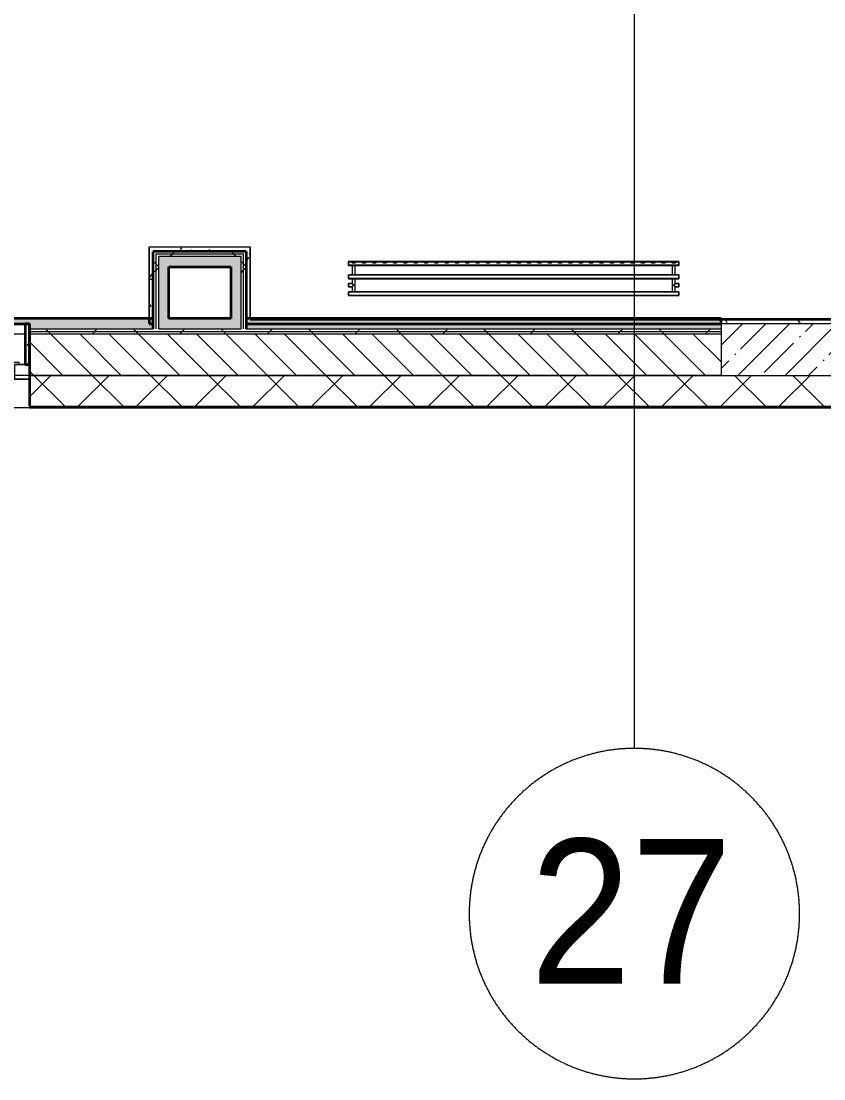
# Model space of a CAD drawing. Header units: millimetres. Extents: x 3914 to 443608, y -156176 to 78197.
# Drawn here: x 270604 to 274492, y -149484 to -144363 of the extents above; entities that cross this region are included whole.
import ezdxf

# ---------------------------------------------------------------- set-up
doc = ezdxf.new("R2010")
doc.units = ezdxf.units.MM
doc.linetypes.add('50_200_ШТРИХ_1Т_ш5_п1_п1_', pattern=[700, 500, -100, 0, -100])
for name, color, linetype, lineweight in [('A-FLOR', 7, 'Continuous', 9), ('A-GLAZ', 7, 'Continuous', 9), ('A-GLAZ-1', 7, 'Continuous', 5), ('A-WALL', 7, 'Continuous', 5), ('A-WALL-1', 7, 'Continuous', 35), ('I-WALL', 7, 'Continuous', 5), ('S-COLS', 7, 'Continuous', 9), ('S-COLS-1', 7, 'Continuous', 5), ('Оси', 7, 'Continuous', 9), ('Оси-1', 7, '50_200_ШТРИХ_1Т_ш5_п1_п1_', 9)]:
    doc.layers.add(name, color=color, linetype=linetype, lineweight=lineweight)
doc.layers.add('A-WALL-FNSH-1', color=9, linetype='Continuous', lineweight=5, true_color=0x808080)
doc.layers.add('M-EQPM-1', color=7, linetype='Continuous', lineweight=9, true_color=0xb2b2b2)
doc.styles.add('Arial', font='arial.ttf', dxfattribs={"width": 0.9, "height": 700})
pattern_1 = [(0, (174964.42, -145977.62), (243.84, 60.96), [20.117, -162.763, 20.117, -162.763, -975.36]), (0, (174964.42, -145977.62), (243.84, 60.96), [-365.76, 20.117, -345.643, 20.117, -162.763, -426.72]), (0, (174964.42, -145977.62), (243.84, 60.96), [-914.4, 20.117, -101.803, 20.117, -284.683]), (120, (175055.86, -145947.14), (-174.71291, 180.691634), [20.117, -162.763, 20.117, -162.763, -975.36]), (120, (175055.86, -145947.14), (-174.71291, 180.691634), [-365.76, 20.117, -345.643, 20.117, -162.763, -426.72]), (120, (175055.86, -145947.14), (-174.71291, 180.691634), [-914.4, 20.117, -101.803, 20.117, -284.683]), (240, (175086.34, -145825.22), (-69.12709, -241.651634), [20.117, -162.763, 20.117, -162.763, -975.36]), (240, (175086.34, -145825.22), (-69.12709, -241.651634), [-365.76, 20.117, -345.643, 20.117, -162.763, -426.72]), (240, (175086.34, -145825.22), (-69.12709, -241.651634), [-914.4, 20.117, -101.803, 20.117, -284.683])]
pattern_2 = [(45, (174964.42, -145977.62), (-212.132, 212.132), []), (135, (174964.42, -145977.62), (-212.132, -212.132), [])]

# ---------------------------------------------------------------- blocks, each defined once
blk = doc.blocks.new('radiator_prado_classic_z_tip_30_po exemplyaru - Classic Z Тип 30-300-V487-Объем проектирования 2 этажа')
at = {"layer": 'M-EQPM-1'}
for p, q in [((0, 228), (0, 210)), ((1600, 228), (0, 228)), ((0, 210), (0, 228)), ((0, 228), (12.5, 228)), ((0, 210), (1600, 210)), ((17.8, 210), (0, 210)), ((12.5, 228), (37.5, 228)), ((37.5, 228), (12.5, 228)), ((12.5, 228), (37.5, 228)), ((12.5, 228), (17.5, 223)), ((12.5, 228), (17.5, 223)), ((32.5, 223), (17.5, 223)), ((17.5, 223), (32.5, 223)), ((17.5, 210), (17.5, 164)), ((17.5, 210), (17.5, 164)), ((17.8, 210), (17.5, 210)), ((17.5, 210), (17.8, 210)), ((17.8, 210), (17.5, 210)), ((17.5, 210), (32.5, 210)), ((32.2, 210), (17.8, 210)), ((17.8, 210), (32.2, 210)), ((32.2, 210), (17.8, 210)), ((32.5, 210), (32.2, 210)), ((32.2, 210), (32.5, 210)), ((32.5, 210), (32.2, 210)), ((1567.8, 210), (32.2, 210)), ((32.5, 223), (37.5, 228)), ((37.5, 228), (32.5, 223)), ((32.5, 164), (32.5, 210)), ((32.5, 164), (32.5, 210)), ((37.5, 228), (62.5, 228)), ((62.5, 228), (87.5, 228)), ((87.5, 228), (62.5, 228)), ((62.5, 228), (87.5, 228)), ((62.5, 228), (67.5, 223)), ((62.5, 228), (67.5, 223)), ((82.5, 223), (67.5, 223)), ((67.5, 223), (82.5, 223)), ((82.5, 223), (87.5, 228)), ((87.5, 228), (82.5, 223)), ((87.5, 228), (112.5, 228)), ((112.5, 228), (137.5, 228)), ((137.5, 228), (112.5, 228)), ((112.5, 228), (137.5, 228)), ((112.5, 228), (117.5, 223)), ((112.5, 228), (117.5, 223)), ((132.5, 223), (117.5, 223)), ((117.5, 223), (132.5, 223)), ((132.5, 223), (137.5, 228)), ((137.5, 228), (132.5, 223)), ((137.5, 228), (162.5, 228)), ((162.5, 228), (187.5, 228)), ((187.5, 228), (162.5, 228)), ((162.5, 228), (187.5, 228)), ((162.5, 228), (167.5, 223)), ((162.5, 228), (167.5, 223)), ((182.5, 223), (167.5, 223)), ((167.5, 223), (182.5, 223)), ((182.5, 223), (187.5, 228)), ((187.5, 228), (182.5, 223)), ((187.5, 228), (212.5, 228)), ((212.5, 228), (237.5, 228)), ((237.5, 228), (212.5, 228)), ((212.5, 228), (237.5, 228)), ((212.5, 228), (217.5, 223)), ((212.5, 228), (217.5, 223)), ((232.5, 223), (217.5, 223)), ((217.5, 223), (232.5, 223)), ((232.5, 223), (237.5, 228)), ((237.5, 228), (232.5, 223)), ((237.5, 228), (262.5, 228)), ((262.5, 228), (287.5, 228)), ((287.5, 228), (262.5, 228)), ((262.5, 228), (287.5, 228)), ((262.5, 228), (267.5, 223)), ((262.5, 228), (267.5, 223)), ((282.5, 223), (267.5, 223)), ((267.5, 223), (282.5, 223)), ((282.5, 223), (287.5, 228)), ((287.5, 228), (282.5, 223)), ((287.5, 228), (312.5, 228)), ((312.5, 228), (337.5, 228)), ((337.5, 228), (312.5, 228)), ((312.5, 228), (337.5, 228)), ((312.5, 228), (317.5, 223)), ((312.5, 228), (317.5, 223)), ((332.5, 223), (317.5, 223)), ((317.5, 223), (332.5, 223)), ((332.5, 223), (337.5, 228)), ((337.5, 228), (332.5, 223)), ((337.5, 228), (362.5, 228)), ((362.5, 228), (387.5, 228)), ((387.5, 228), (362.5, 228)), ((362.5, 228), (387.5, 228)), ((362.5, 228), (367.5, 223)), ((362.5, 228), (367.5, 223)), ((382.5, 223), (367.5, 223)), ((367.5, 223), (382.5, 223)), ((382.5, 223), (387.5, 228)), ((387.5, 228), (382.5, 223)), ((387.5, 228), (412.5, 228)), ((412.5, 228), (437.5, 228)), ((437.5, 228), (412.5, 228)), ((412.5, 228), (437.5, 228)), ((412.5, 228), (417.5, 223)), ((412.5, 228), (417.5, 223)), ((432.5, 223), (417.5, 223)), ((417.5, 223), (432.5, 223)), ((432.5, 223), (437.5, 228)), ((437.5, 228), (432.5, 223)), ((437.5, 228), (462.5, 228)), ((462.5, 228), (487.5, 228)), ((487.5, 228), (462.5, 228)), ((462.5, 228), (487.5, 228)), ((462.5, 228), (467.5, 223)), ((462.5, 228), (467.5, 223)), ((482.5, 223), (467.5, 223)), ((467.5, 223), (482.5, 223)), ((482.5, 223), (487.5, 228)), ((487.5, 228), (482.5, 223)), ((487.5, 228), (512.5, 228)), ((512.5, 228), (537.5, 228)), ((537.5, 228), (512.5, 228)), ((512.5, 228), (537.5, 228)), ((512.5, 228), (517.5, 223)), ((512.5, 228), (517.5, 223)), ((532.5, 223), (517.5, 223)), ((517.5, 223), (532.5, 223)), ((532.5, 223), (537.5, 228)), ((537.5, 228), (532.5, 223)), ((537.5, 228), (562.5, 228)), ((562.5, 228), (587.5, 228)), ((587.5, 228), (562.5, 228)), ((562.5, 228), (587.5, 228)), ((562.5, 228), (567.5, 223)), ((562.5, 228), (567.5, 223)), ((582.5, 223), (567.5, 223)), ((567.5, 223), (582.5, 223)), ((582.5, 223), (587.5, 228)), ((587.5, 228), (582.5, 223)), ((587.5, 228), (612.5, 228)), ((612.5, 228), (637.5, 228)), ((637.5, 228), (612.5, 228)), ((612.5, 228), (637.5, 228)), ((612.5, 228), (617.5, 223)), ((612.5, 228), (617.5, 223)), ((632.5, 223), (617.5, 223)), ((617.5, 223), (632.5, 223)), ((632.5, 223), (637.5, 228)), ((637.5, 228), (632.5, 223)), ((637.5, 228), (662.5, 228)), ((662.5, 228), (687.5, 228)), ((687.5, 228), (662.5, 228)), ((662.5, 228), (687.5, 228)), ((662.5, 228), (667.5, 223)), ((662.5, 228), (667.5, 223)), ((682.5, 223), (667.5, 223)), ((667.5, 223), (682.5, 223)), ((682.5, 223), (687.5, 228)), ((687.5, 228), (682.5, 223)), ((687.5, 228), (712.5, 228)), ((712.5, 228), (737.5, 228)), ((737.5, 228), (712.5, 228)), ((712.5, 228), (737.5, 228)), ((712.5, 228), (717.5, 223)), ((712.5, 228), (717.5, 223)), ((732.5, 223), (717.5, 223)), ((717.5, 223), (732.5, 223)), ((732.5, 223), (737.5, 228)), ((737.5, 228), (732.5, 223)), ((737.5, 228), (762.5, 228)), ((762.5, 228), (787.5, 228)), ((787.5, 228), (762.5, 228)), ((762.5, 228), (787.5, 228)), ((762.5, 228), (767.5, 223)), ((762.5, 228), (767.5, 223)), ((782.5, 223), (767.5, 223)), ((767.5, 223), (782.5, 223)), ((782.5, 223), (787.5, 228)), ((787.5, 228), (782.5, 223)), ((787.5, 228), (812.5, 228)), ((812.5, 228), (837.5, 228)), ((837.5, 228), (812.5, 228)), ((812.5, 228), (837.5, 228)), ((812.5, 228), (817.5, 223)), ((812.5, 228), (817.5, 223)), ((832.5, 223), (817.5, 223)), ((817.5, 223), (832.5, 223)), ((832.5, 223), (837.5, 228)), ((837.5, 228), (832.5, 223)), ((837.5, 228), (862.5, 228)), ((862.5, 228), (887.5, 228)), ((887.5, 228), (862.5, 228)), ((862.5, 228), (887.5, 228)), ((862.5, 228), (867.5, 223)), ((862.5, 228), (867.5, 223)), ((882.5, 223), (867.5, 223)), ((867.5, 223), (882.5, 223)), ((882.5, 223), (887.5, 228)), ((887.5, 228), (882.5, 223)), ((887.5, 228), (912.5, 228)), ((912.5, 228), (937.5, 228)), ((937.5, 228), (912.5, 228)), ((912.5, 228), (937.5, 228)), ((912.5, 228), (917.5, 223)), ((912.5, 228), (917.5, 223)), ((932.5, 223), (917.5, 223)), ((917.5, 223), (932.5, 223)), ((932.5, 223), (937.5, 228)), ((937.5, 228), (932.5, 223)), ((937.5, 228), (962.5, 228)), ((962.5, 228), (987.5, 228)), ((987.5, 228), (962.5, 228)), ((962.5, 228), (987.5, 228)), ((962.5, 228), (967.5, 223)), ((962.5, 228), (967.5, 223)), ((982.5, 223), (967.5, 223)), ((967.5, 223), (982.5, 223)), ((982.5, 223), (987.5, 228)), ((987.5, 228), (982.5, 223)), ((987.5, 228), (1012.5, 228)), ((1012.5, 228), (1037.5, 228)), ((1037.5, 228), (1012.5, 228)), ((1012.5, 228), (1037.5, 228)), ((1012.5, 228), (1017.5, 223)), ((1012.5, 228), (1017.5, 223)), ((1032.5, 223), (1017.5, 223)), ((1017.5, 223), (1032.5, 223)), ((1032.5, 223), (1037.5, 228)), ((1037.5, 228), (1032.5, 223)), ((1037.5, 228), (1062.5, 228)), ((1062.5, 228), (1087.5, 228)), ((1087.5, 228), (1062.5, 228)), ((1062.5, 228), (1087.5, 228)), ((1062.5, 228), (1067.5, 223)), ((1062.5, 228), (1067.5, 223)), ((1082.5, 223), (1067.5, 223)), ((1067.5, 223), (1082.5, 223)), ((1082.5, 223), (1087.5, 228)), ((1087.5, 228), (1082.5, 223)), ((1087.5, 228), (1112.5, 228)), ((1112.5, 228), (1137.5, 228)), ((1137.5, 228), (1112.5, 228)), ((1112.5, 228), (1137.5, 228)), ((1112.5, 228), (1117.5, 223)), ((1112.5, 228), (1117.5, 223)), ((1132.5, 223), (1117.5, 223)), ((1117.5, 223), (1132.5, 223)), ((1132.5, 223), (1137.5, 228)), ((1137.5, 228), (1132.5, 223)), ((1137.5, 228), (1162.5, 228)), ((1162.5, 228), (1187.5, 228)), ((1187.5, 228), (1162.5, 228)), ((1162.5, 228), (1187.5, 228)), ((1162.5, 228), (1167.5, 223)), ((1162.5, 228), (1167.5, 223)), ((1182.5, 223), (1167.5, 223)), ((1167.5, 223), (1182.5, 223)), ((1182.5, 223), (1187.5, 228)), ((1187.5, 228), (1182.5, 223)), ((1187.5, 228), (1212.5, 228)), ((1212.5, 228), (1237.5, 228)), ((1237.5, 228), (1212.5, 228)), ((1212.5, 228), (1237.5, 228)), ((1212.5, 228), (1217.5, 223)), ((1212.5, 228), (1217.5, 223)), ((1232.5, 223), (1217.5, 223)), ((1217.5, 223), (1232.5, 223)), ((1232.5, 223), (1237.5, 228)), ((1237.5, 228), (1232.5, 223)), ((1237.5, 228), (1262.5, 228)), ((1262.5, 228), (1287.5, 228)), ((1287.5, 228), (1262.5, 228)), ((1262.5, 228), (1287.5, 228)), ((1262.5, 228), (1267.5, 223)), ((1262.5, 228), (1267.5, 223)), ((1282.5, 223), (1267.5, 223)), ((1267.5, 223), (1282.5, 223)), ((1282.5, 223), (1287.5, 228)), ((1287.5, 228), (1282.5, 223)), ((1287.5, 228), (1312.5, 228)), ((1312.5, 228), (1337.5, 228)), ((1337.5, 228), (1312.5, 228)), ((1312.5, 228), (1337.5, 228)), ((1312.5, 228), (1317.5, 223)), ((1312.5, 228), (1317.5, 223)), ((1332.5, 223), (1317.5, 223)), ((1317.5, 223), (1332.5, 223)), ((1332.5, 223), (1337.5, 228)), ((1337.5, 228), (1332.5, 223)), ((1337.5, 228), (1362.5, 228)), ((1362.5, 228), (1387.5, 228)), ((1387.5, 228), (1362.5, 228)), ((1362.5, 228), (1387.5, 228)), ((1362.5, 228), (1367.5, 223)), ((1362.5, 228), (1367.5, 223)), ((1382.5, 223), (1367.5, 223)), ((1367.5, 223), (1382.5, 223)), ((1382.5, 223), (1387.5, 228)), ((1387.5, 228), (1382.5, 223)), ((1387.5, 228), (1412.5, 228)), ((1412.5, 228), (1437.5, 228)), ((1437.5, 228), (1412.5, 228)), ((1412.5, 228), (1437.5, 228)), ((1412.5, 228), (1417.5, 223)), ((1412.5, 228), (1417.5, 223)), ((1432.5, 223), (1417.5, 223)), ((1417.5, 223), (1432.5, 223)), ((1432.5, 223), (1437.5, 228)), ((1437.5, 228), (1432.5, 223)), ((1437.5, 228), (1462.5, 228)), ((1462.5, 228), (1487.5, 228)), ((1487.5, 228), (1462.5, 228)), ((1462.5, 228), (1487.5, 228)), ((1462.5, 228), (1467.5, 223)), ((1462.5, 228), (1467.5, 223)), ((1482.5, 223), (1467.5, 223)), ((1467.5, 223), (1482.5, 223)), ((1482.5, 223), (1487.5, 228)), ((1487.5, 228), (1482.5, 223)), ((1487.5, 228), (1512.5, 228)), ((1512.5, 228), (1537.5, 228)), ((1537.5, 228), (1512.5, 228)), ((1512.5, 228), (1537.5, 228)), ((1512.5, 228), (1517.5, 223)), ((1512.5, 228), (1517.5, 223)), ((1532.5, 223), (1517.5, 223)), ((1517.5, 223), (1532.5, 223)), ((1532.5, 223), (1537.5, 228)), ((1537.5, 228), (1532.5, 223)), ((1539.6, 228), (1562.5, 228)), ((1562.5, 228), (1587.5, 228)), ((1587.5, 228), (1562.5, 228)), ((1562.5, 228), (1587.5, 228)), ((1562.5, 228), (1567.5, 223)), ((1562.5, 228), (1567.5, 223)), ((1582.5, 223), (1567.5, 223)), ((1567.5, 223), (1582.5, 223)), ((1567.5, 210), (1567.5, 164)), ((1567.5, 210), (1567.5, 164)), ((1567.8, 210), (1567.5, 210)), ((1567.5, 210), (1582.5, 210)), ((1567.8, 210), (1567.5, 210)), ((1567.5, 210), (1567.8, 210)), ((1581.5, 210), (1567.8, 210)), ((1582.2, 210), (1567.8, 210)), ((1567.8, 210), (1581.5, 210)), ((1582.2, 210), (1581.5, 210)), ((1581.5, 210), (1582.2, 210)), ((1582.5, 210), (1582.2, 210)), ((1582.5, 210), (1582.2, 210)), ((1582.2, 210), (1582.5, 210)), ((1600, 210), (1582.2, 210)), ((1582.5, 223), (1587.5, 228)), ((1587.5, 228), (1582.5, 223)), ((1582.5, 164), (1582.5, 210)), ((1582.5, 164), (1582.5, 210)), ((1587.5, 228), (1600, 228)), ((1600, 210), (1600, 228)), ((1600, 228), (1600, 210)), ((1600, 164), (0, 164)), ((0, 164), (0, 146)), ((0, 146), (0, 164)), ((0, 164), (17.8, 164)), ((17.8, 164), (17.5, 164)), ((17.5, 164), (17.8, 164)), ((17.8, 164), (17.5, 164)), ((17.5, 164), (32.5, 164)), ((32.2, 164), (17.8, 164)), ((17.8, 164), (23.1, 164)), ((18.5, 164), (17.8, 164)), ((32.2, 164), (18.5, 164)), ((23.1, 164), (25, 164)), ((25, 164), (26.9, 164)), ((26.9, 164), (31.5, 164)), ((31.5, 164), (32.2, 164)), ((32.5, 164), (32.2, 164)), ((32.2, 164), (32.5, 164)), ((32.5, 164), (32.2, 164)), ((32.2, 164), (1567.8, 164)), ((1567.8, 164), (1567.5, 164)), ((1567.5, 164), (1582.5, 164)), ((1567.8, 164), (1567.5, 164)), ((1567.5, 164), (1567.8, 164)), ((1568.5, 164), (1567.8, 164)), ((1582.2, 164), (1567.8, 164)), ((1567.8, 164), (1568.5, 164)), ((1582.2, 164), (1568.5, 164)), ((1568.5, 164), (1569.7, 164)), ((1569.7, 164), (1571.2, 164)), ((1571.2, 164), (1578.7, 164)), ((1578.7, 164), (1581.5, 164)), ((1581.5, 164), (1582.2, 164)), ((1582.5, 164), (1582.2, 164)), ((1582.5, 164), (1582.2, 164)), ((1582.2, 164), (1582.5, 164)), ((1582.2, 164), (1600, 164)), ((1600, 146), (1600, 164)), ((1600, 164), (1600, 146)), ((0, 146), (1600, 146)), ((18.5, 146), (0, 146)), ((17.5, 121.5), (0, 121.5)), ((17.5, 121.5), (0, 121.5)), ((0, 121.5), (0, 120.5)), ((0, 106.5), (0, 121.5)), ((0, 120.5), (0, 107.5)), ((0, 120.5), (0, 119.3)), ((0, 114), (0, 120.5)), ((0, 120.5), (0, 120.5)), ((0, 119.3), (0, 117.8)), ((0, 117.8), (0, 114)), ((0, 114), (0, 110.3)), ((0, 107.5), (0, 114)), ((0, 110.3), (0, 108.7)), ((0, 108.7), (0, 107.5)), ((0, 107.5), (0, 106.5)), ((0, 107.5), (0, 107.5)), ((0, 106.5), (17.5, 106.5)), ((0, 106.5), (17.5, 106.5)), ((17.5, 146), (17.5, 121.5)), ((17.5, 146), (17.5, 121.5)), ((17.5, 146), (18.5, 146)), ((18.5, 146), (17.5, 146)), ((17.5, 146), (18.5, 146)), ((32.5, 146), (17.5, 146)), ((17.5, 106.5), (17.5, 82)), ((17.5, 106.5), (17.5, 82)), ((18.5, 146), (32.2, 146)), ((21.2, 146), (18.5, 146)), ((18.5, 146), (23.1, 146)), ((25, 146), (21.2, 146)), ((23.1, 146), (26.9, 146)), ((32.2, 146), (25, 146)), ((26.9, 146), (30.3, 146)), ((30.3, 146), (32.2, 146)), ((32.2, 146), (32.5, 146)), ((32.5, 146), (32.2, 146)), ((32.2, 146), (32.5, 146)), ((1567.8, 146), (32.2, 146)), ((32.5, 82), (32.5, 146)), ((32.5, 82), (32.5, 146)), ((1567.5, 146), (1567.5, 82)), ((1567.5, 146), (1567.5, 82)), ((1567.5, 146), (1567.8, 146)), ((1582.5, 146), (1567.5, 146)), ((1567.5, 146), (1567.8, 146)), ((1567.8, 146), (1567.5, 146)), ((1567.8, 146), (1581.5, 146)), ((1567.8, 146), (1581.5, 146)), ((1568.5, 146), (1567.8, 146)), ((1569.7, 146), (1568.5, 146)), ((1571.2, 146), (1569.7, 146)), ((1573.1, 146), (1571.2, 146)), ((1575, 146), (1573.1, 146)), ((1576.9, 146), (1575, 146)), ((1578.7, 146), (1576.9, 146)), ((1580.3, 146), (1578.7, 146)), ((1581.5, 146), (1580.3, 146)), ((1581.5, 146), (1582.5, 146)), ((1581.5, 146), (1582.5, 146)), ((1582.5, 146), (1581.5, 146)), ((1600, 146), (1581.5, 146)), ((1582.5, 121.5), (1582.5, 146)), ((1582.5, 121.5), (1582.5, 146)), ((1600, 121.5), (1582.5, 121.5)), ((1600, 121.5), (1582.5, 121.5)), ((1582.5, 82), (1582.5, 106.5)), ((1582.5, 106.5), (1600, 106.5)), ((1582.5, 82), (1582.5, 106.5)), ((1582.5, 106.5), (1600, 106.5)), ((1600, 121.5), (1600, 106.5)), ((1600, 120.5), (1600, 121.5)), ((1600, 121.5), (1600, 120.5)), ((1600, 120.5), (1600, 121.5)), ((1600, 107.5), (1600, 120.5)), ((1600, 120.5), (1600, 107.5)), ((1600, 119.3), (1600, 120.5)), ((1600, 117.8), (1600, 119.3)), ((1600, 114), (1600, 117.8)), ((1600, 108.7), (1600, 114)), ((1600, 107.5), (1600, 108.7)), ((1600, 106.5), (1600, 107.5)), ((1600, 107.5), (1600, 106.5)), ((1600, 106.5), (1600, 107.5)), ((1600, 82), (0, 82)), ((0, 82), (0, 64)), ((0, 64), (0, 82)), ((0, 82), (18.5, 82)), ((1600, 64), (0, 64)), ((0, 64), (1600, 64)), ((18.5, 82), (17.5, 82)), ((17.5, 82), (18.5, 82)), ((18.5, 82), (17.5, 82)), ((17.5, 82), (32.5, 82)), ((32.2, 82), (18.5, 82)), ((18.5, 82), (21.2, 82)), ((19.7, 82), (18.5, 82)), ((32.2, 82), (19.7, 82)), ((21.2, 82), (25, 82)), ((25, 82), (31.5, 82)), ((31.5, 82), (32.2, 82)), ((32.5, 82), (32.2, 82)), ((32.2, 82), (32.5, 82)), ((32.5, 82), (32.2, 82)), ((32.2, 82), (1567.8, 82)), ((1567.8, 82), (1567.5, 82)), ((1567.5, 82), (1582.5, 82)), ((1567.8, 82), (1567.5, 82)), ((1567.5, 82), (1567.8, 82)), ((1581.5, 82), (1567.8, 82)), ((1581.5, 82), (1567.8, 82)), ((1567.8, 82), (1568.5, 82)), ((1568.5, 82), (1569.7, 82)), ((1569.7, 82), (1571.2, 82)), ((1571.2, 82), (1573.1, 82)), ((1573.1, 82), (1575, 82)), ((1575, 82), (1576.9, 82)), ((1576.9, 82), (1578.7, 82)), ((1578.7, 82), (1580.3, 82)), ((1580.3, 82), (1581.5, 82)), ((1582.5, 82), (1581.5, 82)), ((1582.5, 82), (1581.5, 82)), ((1581.5, 82), (1582.5, 82)), ((1581.5, 82), (1600, 82)), ((1600, 64), (1600, 82)), ((1600, 82), (1600, 64))]:
    blk.add_line(p, q, dxfattribs=at)
for points, knots in [([(18.5, 120.5), (18.4, 120.6), (18.3, 120.7), (18.1, 120.9), (17.9, 121.1), (17.8, 121.2), (17.7, 121.3), (17.5, 121.5), (17.5, 121.5), (17.5, 121.5)], [0.7142857, 0.7142857, 0.7142857, 0.7142857, 0.75, 0.7857143, 0.8214286, 0.8571429, 0.8928571, 0.9285714, 1, 1, 1, 1]), ([(17.5, 121.5), (17.5, 121.5), (17.5, 121.5), (17.7, 121.3), (17.8, 121.2), (17.9, 121.1), (18.1, 120.9), (18.3, 120.7), (18.4, 120.6), (18.5, 120.5)], [0, 0, 0, 0, 0.0714286, 0.1071429, 0.1428571, 0.1785714, 0.2142857, 0.25, 0.2857143, 0.2857143, 0.2857143, 0.2857143]), ([(17.5, 121.5), (17.5, 121.5), (17.5, 121.5), (17.7, 121.3), (17.8, 121.2), (17.9, 121.1), (18.1, 120.9), (18.3, 120.7), (18.4, 120.6), (18.5, 120.5)], [0, 0, 0, 0, 0.0714286, 0.1071429, 0.1428571, 0.1785714, 0.2142857, 0.25, 0.2857143, 0.2857143, 0.2857143, 0.2857143]), ([(25, 114), (24.5, 114.5), (23.6, 115.4), (22.4, 116.6), (21.6, 117.4), (21.1, 117.9), (20.8, 118.2), (20.5, 118.5), (20.2, 118.8), (19.8, 119.1), (19.6, 119.4), (19.3, 119.7), (19, 120), (18.7, 120.3), (18.5, 120.5), (18.3, 120.7), (18.1, 120.9), (17.9, 121.1), (17.8, 121.2), (17.7, 121.3), (17.5, 121.5), (17.5, 121.5), (17.5, 121.5)], [0, 0, 0, 0, 0.142857, 0.285714, 0.357143, 0.392857, 0.428571, 0.464286, 0.5, 0.535714, 0.571429, 0.607143, 0.642857, 0.678571, 0.714286, 0.75, 0.785714, 0.821429, 0.857143, 0.892857, 0.928571, 1, 1, 1, 1]), ([(17.5, 106.5), (17.5, 106.5), (17.5, 106.5), (17.7, 106.7), (17.8, 106.8), (17.9, 106.9), (18.1, 107.1), (18.3, 107.3), (18.5, 107.5), (18.7, 107.7), (19, 108), (19.3, 108.3), (19.6, 108.6), (19.8, 108.9), (20.3, 109.3), (20.7, 109.7), (21.1, 110.1), (21.6, 110.6), (22.4, 111.4), (23.6, 112.6), (24.5, 113.5), (25, 114)], [0, 0, 0, 0, 0.071429, 0.107143, 0.142857, 0.178571, 0.214286, 0.25, 0.285714, 0.321429, 0.357143, 0.392857, 0.428571, 0.464286, 0.5, 0.571429, 0.607143, 0.642857, 0.714286, 0.857143, 1, 1, 1, 1]), ([(17.5, 106.5), (17.5, 106.5), (17.5, 106.5), (17.7, 106.7), (17.8, 106.8), (17.9, 106.9), (18.1, 107.1), (18.3, 107.3), (18.4, 107.4), (18.5, 107.5)], [0, 0, 0, 0, 0.0714286, 0.1071429, 0.1428571, 0.1785714, 0.2142857, 0.25, 0.2857143, 0.2857143, 0.2857143, 0.2857143]), ([(18.5, 107.5), (18.4, 107.4), (18.3, 107.3), (18.1, 107.1), (17.9, 106.9), (17.8, 106.8), (17.7, 106.7), (17.5, 106.5), (17.5, 106.5), (17.5, 106.5)], [0.7142857, 0.7142857, 0.7142857, 0.7142857, 0.75, 0.7857143, 0.8214286, 0.8571429, 0.8928571, 0.9285714, 1, 1, 1, 1]), ([(18.5, 107.5), (18.4, 107.4), (18.3, 107.3), (18.1, 107.1), (17.9, 106.9), (17.8, 106.8), (17.7, 106.7), (17.5, 106.5), (17.5, 106.5), (17.5, 106.5)], [0.7142857, 0.7142857, 0.7142857, 0.7142857, 0.75, 0.7857143, 0.8214286, 0.8571429, 0.8928571, 0.9285714, 1, 1, 1, 1]), ([(22.1, 116.9), (21.9, 117.1), (21.6, 117.4), (21.1, 117.9), (20.8, 118.2), (20.5, 118.5), (20.2, 118.8), (19.9, 119.2), (19.7, 119.3), (19.6, 119.4)], [0.2857143, 0.2857143, 0.2857143, 0.2857143, 0.3571429, 0.3928571, 0.4285714, 0.4642857, 0.5, 0.5357143, 0.5714286, 0.5714286, 0.5714286, 0.5714286]), ([(19.6, 119.4), (19.7, 119.3), (19.9, 119.2), (20.3, 118.7), (20.6, 118.4), (20.8, 118.2)], [0.4285714, 0.4285714, 0.4285714, 0.4285714, 0.4642857, 0.5, 0.5714286, 0.5714286, 0.5714286, 0.5714286]), ([(19.6, 119.4), (19.7, 119.3), (19.8, 119.1), (20.3, 118.7), (20.7, 118.3), (21.1, 117.9), (21.6, 117.4), (21.9, 117.1), (22.1, 116.9)], [0.4285714, 0.4285714, 0.4285714, 0.4285714, 0.4642857, 0.5, 0.5714286, 0.6071429, 0.6428571, 0.7142857, 0.7142857, 0.7142857, 0.7142857]), ([(19.6, 108.6), (19.7, 108.7), (19.9, 108.8), (20.3, 109.3), (20.7, 109.7), (21.1, 110.1), (21.6, 110.6), (21.9, 110.9), (22.1, 111.1)], [0.4285714, 0.4285714, 0.4285714, 0.4285714, 0.4642857, 0.5, 0.5714286, 0.6071429, 0.6428571, 0.7142857, 0.7142857, 0.7142857, 0.7142857]), ([(22.1, 111.1), (21.9, 110.9), (21.6, 110.6), (21.1, 110.1), (20.8, 109.8), (20.5, 109.5), (20.2, 109.2), (19.9, 108.8), (19.7, 108.7), (19.6, 108.6)], [0.2857143, 0.2857143, 0.2857143, 0.2857143, 0.3571429, 0.3928571, 0.4285714, 0.4642857, 0.5, 0.5357143, 0.5714286, 0.5714286, 0.5714286, 0.5714286]), ([(22.1, 111.1), (21.9, 110.9), (21.6, 110.6), (21.1, 110.1), (20.8, 109.8), (20.5, 109.5), (20.2, 109.2), (19.8, 108.9), (19.7, 108.7), (19.6, 108.6)], [0.2857143, 0.2857143, 0.2857143, 0.2857143, 0.3571429, 0.3928571, 0.4285714, 0.4642857, 0.5, 0.5357143, 0.5714286, 0.5714286, 0.5714286, 0.5714286]), ([(20.8, 118.2), (20.9, 118.1), (21.1, 117.9), (21.6, 117.4), (21.9, 117.1), (22.1, 116.9)], [0.5714286, 0.5714286, 0.5714286, 0.5714286, 0.6071429, 0.6428571, 0.7142857, 0.7142857, 0.7142857, 0.7142857]), ([(1575, 114), (1575.5, 114.5), (1576.4, 115.4), (1577.6, 116.6), (1578.4, 117.4), (1578.9, 117.9), (1579.2, 118.2), (1579.5, 118.5), (1579.8, 118.8), (1580.1, 119.2), (1580.4, 119.4), (1580.7, 119.7), (1581, 120), (1581.3, 120.3), (1581.5, 120.5), (1581.7, 120.7), (1581.9, 120.9), (1582.1, 121.1), (1582.2, 121.2), (1582.3, 121.3), (1582.5, 121.5), (1582.5, 121.5), (1582.5, 121.5)], [0, 0, 0, 0, 0.142857, 0.285714, 0.357143, 0.392857, 0.428571, 0.464286, 0.5, 0.535714, 0.571429, 0.607143, 0.642857, 0.678571, 0.714286, 0.75, 0.785714, 0.821429, 0.857143, 0.892857, 0.928571, 1, 1, 1, 1]), ([(1582.5, 106.5), (1582.5, 106.5), (1582.5, 106.5), (1582.3, 106.7), (1582.2, 106.8), (1582.1, 106.9), (1581.9, 107.1), (1581.7, 107.3), (1581.5, 107.5), (1581.3, 107.7), (1581, 108), (1580.7, 108.3), (1580.4, 108.6), (1580.1, 108.8), (1579.7, 109.3), (1579.3, 109.7), (1578.9, 110.1), (1578.4, 110.6), (1577.6, 111.4), (1576.4, 112.6), (1575.5, 113.5), (1575, 114)], [0, 0, 0, 0, 0.071429, 0.107143, 0.142857, 0.178571, 0.214286, 0.25, 0.285714, 0.321429, 0.357143, 0.392857, 0.428571, 0.464286, 0.5, 0.571429, 0.607143, 0.642857, 0.714286, 0.857143, 1, 1, 1, 1]), ([(1579.2, 118.2), (1579.1, 118.1), (1578.9, 117.9), (1578.4, 117.4), (1578.1, 117.1), (1577.9, 116.9)], [0.5714286, 0.5714286, 0.5714286, 0.5714286, 0.6071429, 0.6428571, 0.7142857, 0.7142857, 0.7142857, 0.7142857]), ([(1579.2, 118.2), (1579.1, 118.1), (1578.9, 117.9), (1578.4, 117.4), (1578.1, 117.1), (1577.9, 116.9)], [0.5714286, 0.5714286, 0.5714286, 0.5714286, 0.6071429, 0.6428571, 0.7142857, 0.7142857, 0.7142857, 0.7142857]), ([(1577.9, 116.9), (1578.1, 117.1), (1578.4, 117.4), (1578.9, 117.9), (1579.1, 118.1), (1579.2, 118.2)], [0.2857143, 0.2857143, 0.2857143, 0.2857143, 0.3571429, 0.3928571, 0.4285714, 0.4285714, 0.4285714, 0.4285714]), ([(1577.9, 111.1), (1578.1, 110.9), (1578.4, 110.6), (1578.9, 110.1), (1579.1, 109.9), (1579.2, 109.8)], [0.2857143, 0.2857143, 0.2857143, 0.2857143, 0.3571429, 0.3928571, 0.4285714, 0.4285714, 0.4285714, 0.4285714]), ([(1577.9, 111.1), (1578.1, 110.9), (1578.4, 110.6), (1578.9, 110.1), (1579.1, 109.9), (1579.2, 109.8)], [0.2857143, 0.2857143, 0.2857143, 0.2857143, 0.3571429, 0.3928571, 0.4285714, 0.4285714, 0.4285714, 0.4285714]), ([(1579.2, 109.8), (1579.1, 109.9), (1578.9, 110.1), (1578.4, 110.6), (1578.1, 110.9), (1577.9, 111.1)], [0.5714286, 0.5714286, 0.5714286, 0.5714286, 0.6071429, 0.6428571, 0.7142857, 0.7142857, 0.7142857, 0.7142857]), ([(1580.4, 119.4), (1580.3, 119.3), (1580.1, 119.2), (1579.7, 118.7), (1579.4, 118.4), (1579.2, 118.2)], [0.4285714, 0.4285714, 0.4285714, 0.4285714, 0.4642857, 0.5, 0.5714286, 0.5714286, 0.5714286, 0.5714286]), ([(1580.4, 119.4), (1580.3, 119.3), (1580.1, 119.2), (1579.7, 118.7), (1579.4, 118.4), (1579.2, 118.2)], [0.4285714, 0.4285714, 0.4285714, 0.4285714, 0.4642857, 0.5, 0.5714286, 0.5714286, 0.5714286, 0.5714286]), ([(1580.4, 108.6), (1580.3, 108.7), (1580.1, 108.8), (1579.7, 109.3), (1579.4, 109.6), (1579.2, 109.8)], [0.4285714, 0.4285714, 0.4285714, 0.4285714, 0.4642857, 0.5, 0.5714286, 0.5714286, 0.5714286, 0.5714286]), ([(1582.5, 121.5), (1582.5, 121.5), (1582.5, 121.5), (1582.3, 121.3), (1582.2, 121.2), (1582.1, 121.1), (1581.9, 120.9), (1581.7, 120.7), (1581.6, 120.6), (1581.5, 120.5)], [0, 0, 0, 0, 0.0714286, 0.1071429, 0.1428571, 0.1785714, 0.2142857, 0.25, 0.2857143, 0.2857143, 0.2857143, 0.2857143]), ([(1582.5, 121.5), (1582.5, 121.5), (1582.5, 121.5), (1582.3, 121.3), (1582.2, 121.2), (1582.1, 121.1), (1581.9, 120.9), (1581.7, 120.7), (1581.6, 120.6), (1581.5, 120.5)], [0, 0, 0, 0, 0.0714286, 0.1071429, 0.1428571, 0.1785714, 0.2142857, 0.25, 0.2857143, 0.2857143, 0.2857143, 0.2857143]), ([(1581.5, 120.5), (1581.6, 120.6), (1581.7, 120.7), (1581.9, 120.9), (1582.1, 121.1), (1582.2, 121.2), (1582.3, 121.3), (1582.5, 121.5), (1582.5, 121.5), (1582.5, 121.5)], [0.7142857, 0.7142857, 0.7142857, 0.7142857, 0.75, 0.7857143, 0.8214286, 0.8571429, 0.8928571, 0.9285714, 1, 1, 1, 1]), ([(1581.5, 107.5), (1581.6, 107.4), (1581.7, 107.3), (1581.9, 107.1), (1582.1, 106.9), (1582.2, 106.8), (1582.3, 106.7), (1582.5, 106.5), (1582.5, 106.5), (1582.5, 106.5)], [0.7142857, 0.7142857, 0.7142857, 0.7142857, 0.75, 0.7857143, 0.8214286, 0.8571429, 0.8928571, 0.9285714, 1, 1, 1, 1]), ([(1581.5, 107.5), (1581.6, 107.4), (1581.7, 107.3), (1581.9, 107.1), (1582.1, 106.9), (1582.2, 106.8), (1582.3, 106.7), (1582.5, 106.5), (1582.5, 106.5), (1582.5, 106.5)], [0.7142857, 0.7142857, 0.7142857, 0.7142857, 0.75, 0.7857143, 0.8214286, 0.8571429, 0.8928571, 0.9285714, 1, 1, 1, 1]), ([(1582.5, 106.5), (1582.5, 106.5), (1582.5, 106.5), (1582.3, 106.7), (1582.2, 106.8), (1582.1, 106.9), (1581.9, 107.1), (1581.7, 107.3), (1581.6, 107.4), (1581.5, 107.5)], [0, 0, 0, 0, 0.0714286, 0.1071429, 0.1428571, 0.1785714, 0.2142857, 0.25, 0.2857143, 0.2857143, 0.2857143, 0.2857143])]:
    blk.add_open_spline(points, degree=3, knots=knots, dxfattribs=at)
for points in [[(19.6, 119.4), (19.5, 119.5), (19.3, 119.7), (19, 120), (18.7, 120.3), (18.6, 120.4), (18.5, 120.5)], [(18.5, 120.5), (18.6, 120.4), (18.7, 120.3), (19, 120), (19.3, 119.7), (19.5, 119.5), (19.6, 119.4)], [(18.5, 120.5), (18.6, 120.4), (18.7, 120.3), (19, 120), (19.3, 119.7), (19.5, 119.5), (19.6, 119.4)], [(18.5, 107.5), (18.6, 107.6), (18.7, 107.7), (19, 108), (19.3, 108.3), (19.5, 108.5), (19.6, 108.6)], [(19.6, 108.6), (19.5, 108.5), (19.3, 108.3), (19, 108), (18.7, 107.7), (18.6, 107.6), (18.5, 107.5)], [(19.6, 108.6), (19.5, 108.5), (19.3, 108.3), (19, 108), (18.7, 107.7), (18.6, 107.6), (18.5, 107.5)], [(25, 114), (24.5, 114.5), (23.6, 115.4), (22.6, 116.4), (22.1, 116.9)], [(22.1, 116.9), (22.6, 116.4), (23.6, 115.4), (24.5, 114.5), (25, 114)], [(22.1, 116.9), (22.6, 116.4), (23.6, 115.4), (24.5, 114.5), (25, 114)], [(22.1, 111.1), (22.6, 111.6), (23.6, 112.6), (24.5, 113.5), (25, 114)], [(25, 114), (24.5, 113.5), (23.6, 112.6), (22.6, 111.6), (22.1, 111.1)], [(25, 114), (24.5, 113.5), (23.6, 112.6), (22.6, 111.6), (22.1, 111.1)], [(1577.9, 116.9), (1577.4, 116.4), (1576.4, 115.4), (1575.5, 114.5), (1575, 114)], [(1575, 114), (1575.5, 114.5), (1576.4, 115.4), (1577.4, 116.4), (1577.9, 116.9)], [(1576.4, 115.4), (1576, 115), (1575.5, 114.5), (1575, 114)], [(1575, 114), (1575.5, 113.5), (1576.4, 112.6), (1577.4, 111.6), (1577.9, 111.1)], [(1575, 114), (1575.5, 113.5), (1576.4, 112.6), (1577.4, 111.6), (1577.9, 111.1)], [(1577.9, 111.1), (1577.4, 111.6), (1576.4, 112.6), (1575.5, 113.5), (1575, 114)], [(1577.9, 116.9), (1577.4, 116.4), (1576.9, 115.9), (1576.4, 115.4)], [(1579.2, 118.2), (1579.3, 118.3), (1579.5, 118.5), (1579.8, 118.8), (1580.1, 119.2), (1580.3, 119.3), (1580.4, 119.4)], [(1579.2, 109.8), (1579.3, 109.7), (1579.5, 109.5), (1579.8, 109.2), (1580.1, 108.8), (1580.3, 108.7), (1580.4, 108.6)], [(1579.2, 109.8), (1579.3, 109.7), (1579.5, 109.5), (1579.8, 109.2), (1580.1, 108.8), (1580.3, 108.7), (1580.4, 108.6)], [(1581.5, 120.5), (1581.4, 120.4), (1581.3, 120.3), (1581, 120), (1580.7, 119.7), (1580.5, 119.5), (1580.4, 119.4)], [(1581.5, 120.5), (1581.4, 120.4), (1581.3, 120.3), (1581, 120), (1580.7, 119.7), (1580.5, 119.5), (1580.4, 119.4)], [(1580.4, 119.4), (1580.5, 119.5), (1580.7, 119.7), (1581, 120), (1581.3, 120.3), (1581.4, 120.4), (1581.5, 120.5)], [(1580.4, 108.6), (1580.5, 108.5), (1580.7, 108.3), (1581, 108), (1581.3, 107.7), (1581.4, 107.6), (1581.5, 107.5)], [(1580.4, 108.6), (1580.5, 108.5), (1580.7, 108.3), (1581, 108), (1581.3, 107.7), (1581.4, 107.6), (1581.5, 107.5)], [(1581.5, 107.5), (1581.4, 107.6), (1581.3, 107.7), (1581, 108), (1580.7, 108.3), (1580.5, 108.5), (1580.4, 108.6)]]:
    blk.add_open_spline(points, degree=3, dxfattribs=at)
blk = doc.blocks.new('BSC_Колонна _Прямоугольная - 250х900-23282983-Объем проектирования 2 этажа')
at = {"layer": 'S-COLS-1'}
h = blk.add_hatch(dxfattribs=at)
h.set_pattern_fill('FP_91', color=256, style=0, pattern_type=2)
h.set_pattern_definition([(45, (-99480, -25), (-114.04925, 114.04925), []), (45, (-99365.95, -25), (-114.04925, 114.04925), [201.613, -40.323, 6.706, -33.617])])
h.paths.add_polyline_path([(369.4, -125), (450, -125), (450, 125), (-450, 125), (-450, -125), (-353.3, -125)])
for p, q in [((450, 125), (-450, 125)), ((-450, 125), (-450, -125)), ((450, -125), (450, 125)), ((-450, -125), (450, -125))]:
    blk.add_line(p, q, dxfattribs=at)
blk = doc.blocks.new('120_Окно_СКБ_1Ст - 120_Окно_СКБ_1Ст 900х2500_h_ с форточкой-V347-Объем проектирования 2 этажа')
at = {"layer": 'A-GLAZ'}
for p, q in [((-450, -127), (-450, -57)), ((-450, -57), (-380, -57)), ((-380, -57), (-380, -127)), ((380, -87), (-380, -87)), ((-380, -87), (-380, -127)), ((-330, -137), (-330, -87)), ((330, -137), (330, -87)), ((380, -127), (380, -57)), ((380, -57), (450, -57)), ((380, -127), (380, -87)), ((450, -57), (450, -127)), ((-380, -127), (-450, -127)), ((-380, -127), (-400, -127)), ((-400, -127), (-400, -137)), ((-400, -137), (400, -137)), ((400, -137), (-400, -137)), ((450, -127), (380, -127)), ((400, -127), (380, -127)), ((400, -137), (400, -127))]:
    blk.add_line(p, q, dxfattribs=at)
at = {"layer": 'A-GLAZ-1'}
for p, q in [((450, -57), (-450, -57)), ((-430, -127), (-400, -127)), ((-330, -107), (330, -107)), ((330, -117), (-330, -117)), ((400, -127), (430, -127))]:
    blk.add_line(p, q, dxfattribs=at)
blk = doc.blocks.new('Ось сетки - D8-29747960-Объем проектирования 2 этажа')
at = {"layer": 'Оси-1'}
for start, end in [(360, 180), (180, 360)]:
    blk.add_arc((0, 0), 4, start, end, dxfattribs=at)

msp = doc.modelspace()

# ---------------------------------------------------------------- hatches: boundary and pattern name
at = {"layer": 'A-WALL'}
h = msp.add_hatch(dxfattribs=at)
h.set_pattern_fill('FP_2', color=256, style=0, pattern_type=2)
h.set_pattern_definition([(135, (174964.42, -145977.62), (-70.71068, -70.71068), [])])
h.paths.add_polyline_path([(275794.4, -146077.6), (276694.4, -146077.6), (276694.4, -145877.6), (275794.4, -145877.6), (275794.4, -145920.3)])
h.paths.add_polyline_path([(266894.4, -146077.6), (267694.4, -146077.6), (267694.4, -145877.6), (266894.4, -145877.6), (266894.4, -146025.6)])
h.paths.add_polyline_path([(284714.4, -146077.6), (285194.4, -146077.6), (285194.4, -145877.6), (283894.4, -145877.6), (283894.4, -146077.6), (284634.4, -146077.6)])
h.paths.add_polyline_path([(279150.3, -146077.6), (279794.4, -146077.6), (279794.4, -145877.6), (278744.4, -145877.6), (278744.4, -146077.6)])
h.paths.add_polyline_path([(297794.4, -146077.6), (297794.4, -145877.6), (296994.4, -145877.6), (296994.4, -146077.6), (297218.6, -146077.6)])
h.paths.add_polyline_path([(269744.4, -146077.6), (269744.4, -145877.6), (269494.4, -145877.6), (269494.4, -146077.6)])
h.paths.add_polyline_path([(270644.4, -146077.6), (273994.4, -146077.6), (273994.4, -145877.6), (270644.4, -145877.6), (270644.4, -145913.3)])
h.paths.add_polyline_path([(293794.4, -146077.6), (294294.4, -146077.6), (294294.4, -145877.6), (293794.4, -145877.6), (293794.4, -145978.9)])
h.paths.add_polyline_path([(277844.4, -146077.6), (277844.4, -145877.6), (277594.4, -145877.6), (277594.4, -146077.6), (277704.8, -146077.6)])
h.paths.add_polyline_path([(290594.4, -146077.6), (290594.4, -145877.6), (289544.4, -145877.6), (289544.4, -146077.6), (289991.3, -146077.6)])
h.paths.add_polyline_path([(288394.4, -146077.6), (288644.4, -146077.6), (288644.4, -145877.6), (288394.4, -145877.6), (288394.4, -146061.7)])
h = msp.add_hatch(dxfattribs=at)
h.set_pattern_fill('FP_24', color=256, style=0, pattern_type=2)
h.set_pattern_definition([(45, (174964.42, -145977.62), (-141.42136, 141.42136), []), (135, (174964.42, -145977.62), (-141.42136, -141.42136), [])])
h.paths.add_polyline_path([(300041.5, -146227.6), (300044.4, -146227.6), (300044.4, -146077.6), (298694.4, -146077.6), (298694.4, -146227.6), (299896.7, -146227.6)])
h.paths.add_polyline_path([(296094.4, -146227.6), (296094.4, -146077.6), (295194.4, -146077.6), (295194.4, -146227.6), (295974.4, -146227.6)])
h.paths.add_polyline_path([(296994.4, -146227.6), (297794.4, -146227.6), (297794.4, -146077.6), (296994.4, -146077.6)])
h.paths.add_polyline_path([(294294.4, -146227.6), (294294.4, -146077.6), (292894.4, -146077.6), (292894.4, -146227.6), (294122.4, -146227.6)])
h.paths.add_polyline_path([(288394.4, -146227.6), (288644.4, -146227.6), (288644.4, -146077.6), (287494.4, -146077.6), (287494.4, -146227.6), (287823.1, -146227.6)])
h.paths.add_polyline_path([(289544.4, -146227.6), (290594.4, -146227.6), (290594.4, -146077.6), (289544.4, -146077.6)])
h.paths.add_polyline_path([(282763.9, -146227.6), (282994.4, -146227.6), (282994.4, -146077.6), (282094.4, -146077.6), (282094.4, -146227.6)])
h.paths.add_polyline_path([(283894.4, -146227.6), (285194.4, -146227.6), (285194.4, -146077.6), (283894.4, -146077.6)])
h.paths.add_polyline_path([(279794.4, -146227.6), (279794.4, -146077.6), (278744.4, -146077.6), (278744.4, -146227.6), (279150.3, -146227.6)])
h.paths.add_polyline_path([(277844.4, -146227.6), (277844.4, -146077.6), (275794.4, -146077.6), (275794.4, -146227.6), (277704.8, -146227.6)])
h.paths.add_polyline_path([(274813.8, -146227.6), (274894.4, -146227.6), (274894.4, -146077.6), (270644.4, -146077.6), (270644.4, -146227.6), (274091.1, -146227.6)])
h.paths.add_polyline_path([(269032, -146227.6), (269744.4, -146227.6), (269744.4, -146077.6), (268594.4, -146077.6), (268594.4, -146227.6)])
h.paths.add_polyline_path([(267694.4, -146227.6), (267694.4, -146077.6), (266894.4, -146077.6), (266894.4, -146227.6), (267586.5, -146227.6)])
h.paths.add_polyline_path([(265994.4, -146227.6), (265994.4, -146077.6), (264174.4, -146077.6), (264174.4, -146227.6), (265418.3, -146227.6)])
at = {"layer": 'I-WALL'}
h = msp.add_hatch(dxfattribs=at)
h.set_pattern_fill('FP_191', color=256, style=0, pattern_type=2)
h.set_pattern_definition(pattern_1)
h.paths.add_polyline_path([(271244.4, -145802.6), (271244.4, -145457.6), (271224.4, -145457.6), (271225.9, -145802.6)])
h = msp.add_hatch(dxfattribs=at)
h.set_pattern_fill('FP_191', color=256, style=0, pattern_type=2)
h.set_pattern_definition(pattern_1)
h.paths.add_polyline_path([(271694.4, -145477.6), (271714.4, -145477.6), (271714.4, -145457.6), (271244.4, -145457.6), (271244.4, -145477.6), (271669.4, -145477.6)])
h = msp.add_hatch(dxfattribs=at)
h.set_pattern_fill('FP_192', color=256, style=0, pattern_type=2)
h.set_pattern_definition(pattern_2)
h.paths.add_polyline_path([(271256.9, -145852.6), (271256.9, -145477.6), (271244.4, -145477.6), (271244.4, -145852.6), (271251.9, -145852.6)])
h = msp.add_hatch(dxfattribs=at)
h.set_pattern_fill('FP_192', color=256, style=0, pattern_type=2)
h.set_pattern_definition(pattern_2)
h.paths.add_polyline_path([(271694.4, -145490.1), (271694.4, -145477.6), (271256.9, -145477.6), (271256.9, -145490.1), (271681.9, -145490.1)])
h = msp.add_hatch(dxfattribs=at)
h.set_pattern_fill('FP_192', color=256, style=0, pattern_type=2)
h.set_pattern_definition(pattern_2)
h.paths.add_polyline_path([(271269.4, -145852.6), (271269.4, -145490.1), (271256.9, -145490.1), (271256.9, -145852.6)])
h = msp.add_hatch(dxfattribs=at)
h.set_pattern_fill('FP_192', color=256, style=0, pattern_type=2)
h.set_pattern_definition(pattern_2)
h.paths.add_polyline_path([(271681.9, -145502.6), (271681.9, -145490.1), (271269.4, -145490.1), (271269.4, -145502.6), (271669.4, -145502.6)])
h = msp.add_hatch(dxfattribs=at)
h.set_pattern_fill('FP_192', color=256, style=0, pattern_type=2)
h.set_pattern_definition(pattern_2)
h.paths.add_polyline_path([(271681.9, -145852.6), (271694.4, -145852.6), (271694.4, -145490.1), (271681.9, -145490.1), (271681.9, -145852.6)])
h = msp.add_hatch(dxfattribs=at)
h.set_pattern_fill('FP_191', color=256, style=0, pattern_type=2)
h.set_pattern_definition(pattern_1)
h.paths.add_polyline_path([(271714.1, -145802.6), (271714.4, -145802.6), (271714.4, -145477.6), (271694.4, -145477.6), (271694.4, -145802.6)])
for points in [[(271319.4, -145802.6), (271319.4, -145502.6), (271269.4, -145502.6), (271269.4, -145802.6)], [(271619.4, -145552.6), (271669.4, -145552.6), (271669.4, -145502.6), (271319.4, -145502.6), (271319.4, -145552.6), (271569.4, -145552.6)], [(271669.4, -145802.6), (271669.4, -145552.6), (271619.4, -145552.6), (271619.4, -145802.6)]]:
    msp.add_hatch(color=256, dxfattribs=at).paths.add_polyline_path(points)
h = msp.add_hatch(dxfattribs=at)
h.set_pattern_fill('FP_192', color=256, style=0, pattern_type=2)
h.set_pattern_definition(pattern_2)
h.paths.add_polyline_path([(271669.4, -145852.6), (271681.9, -145852.5), (271681.9, -145502.6), (271669.4, -145502.6), (271669.4, -145852.5)])
h = msp.add_hatch(color=256, dxfattribs=at)
h.paths.add_polyline_path([(271924.4, -145852.6), (273994.4, -145852.6), (273994.4, -145802.6), (271694.4, -145802.6), (271694.4, -145852.6), (271922.9, -145852.6)])
h.paths.add_polyline_path([(270644.4, -145852.6), (271244.4, -145852.6), (271244.4, -145802.6), (269494.4, -145802.6), (269494.4, -145852.6), (269744.4, -145852.6), (269744.4, -145827.6), (270644.4, -145827.6)])
h.paths.add_polyline_path([(271269.4, -145852.6), (271669.4, -145852.5), (271669.4, -145802.6), (271269.4, -145802.6), (271269.4, -145846.1)])
h = msp.add_hatch(dxfattribs=at)
h.set_pattern_fill('FP_192', color=256, style=0, pattern_type=2)
h.set_pattern_definition(pattern_2)
h.paths.add_polyline_path([(273994.4, -145865.1), (273994.4, -145852.6), (270644.4, -145852.6), (270644.4, -145865.1), (273729.7, -145865.1)])
h.paths.add_polyline_path([(269494.4, -145865.1), (269744.4, -145865.1), (269744.4, -145852.6), (269494.4, -145852.6)])
h = msp.add_hatch(dxfattribs=at)
h.set_pattern_fill('FP_191', color=256, style=0, pattern_type=2)
h.set_pattern_definition(pattern_1)
h.paths.add_polyline_path([(270624.4, -146025.6), (270644.4, -146025.6), (270644.4, -145827.6), (270624.4, -145828.5), (270624.4, -146015.6)])
h = msp.add_hatch(dxfattribs=at)
h.set_pattern_fill('FP_191', color=256, style=0, pattern_type=2)
h.set_pattern_definition(pattern_1)
h.paths.add_polyline_path([(275175.2, -145827.6), (276534.4, -145827.6), (276534.4, -145807.6), (273994.4, -145807.6), (273994.4, -145827.6), (274894.4, -145827.6)])
h = msp.add_hatch(dxfattribs=at)
h.set_pattern_fill('FP_192', color=256, style=0, pattern_type=2)
h.set_pattern_definition(pattern_2)
h.paths.add_polyline_path([(273994.4, -145877.6), (273994.4, -145865.1), (270644.4, -145865.1), (270644.4, -145877.6), (273729.7, -145877.6)])
h.paths.add_polyline_path([(269744.4, -145877.6), (269744.4, -145865.1), (269494.4, -145865.1), (269494.4, -145877.6)])

# ---------------------------------------------------------------- linework, layer by layer
at = {"layer": 'A-FLOR'}
for p, q in [((271714.4, -145456.7), (271224.4, -145456.7)), ((271224.4, -145456.7), (271224.4, -145801.7)), ((271714.4, -145457.6), (271224.4, -145457.6)), ((271224.4, -145457.6), (271224.4, -145802.6)), ((271714.4, -145802.1), (271714.4, -145456.7)), ((271714.4, -145803.1), (271714.4, -145457.6))]:
    msp.add_line(p, q, dxfattribs=at)
at = {"layer": 'A-WALL'}
for p, q in [((271256.9, -145490.1), (271256.9, -145852.6)), ((271681.9, -145490.1), (271256.9, -145490.1)), ((271681.9, -145852.6), (271681.9, -145490.1)), ((271269.4, -145502.6), (271269.4, -145852.6)), ((271669.4, -145502.6), (271269.4, -145502.6)), ((271669.4, -145852.6), (271669.4, -145502.6)), ((270644.4, -145852.6), (271244.4, -145852.6)), ((271269.4, -145852.6), (271669.4, -145852.6)), ((271694.4, -145852.6), (273994.4, -145852.6)), ((270644.4, -145865.1), (273994.4, -145865.1)), ((273994.4, -145877.6), (270644.4, -145877.6)), ((270644.4, -146077.6), (273994.4, -146077.6)), ((273994.4, -146077.6), (270644.4, -146077.6)), ((270644.4, -146235.6), (269744.4, -146235.6)), ((270644.4, -146227.6), (274894.4, -146227.6)), ((270644.4, -146230.6), (274894.4, -146230.6))]:
    msp.add_line(p, q, dxfattribs=at)
at = {"layer": 'A-WALL-1'}
for p, q in [((271694.4, -145477.6), (271244.4, -145477.6)), ((271244.4, -145852.6), (271244.4, -145477.6)), ((271694.4, -145477.6), (271694.4, -145852.6)), ((271319.4, -145802.6), (271319.4, -145552.6)), ((271319.4, -145552.6), (271619.4, -145552.6)), ((271619.4, -145552.6), (271619.4, -145802.6)), ((271244.4, -145802.6), (269494.4, -145802.6)), ((269744.4, -145827.6), (270644.4, -145827.6)), ((270644.4, -145827.6), (270624.4, -145827.6)), ((270624.4, -145827.6), (270624.4, -146025.6)), ((270644.4, -145827.6), (270644.4, -146227.6)), ((270644.4, -146025.6), (270644.4, -145827.6)), ((271224.4, -145807.6), (271224.4, -145827.6)), ((271224.4, -145827.6), (271244.4, -145827.6)), ((271619.4, -145802.6), (271319.4, -145802.6)), ((273994.4, -145802.6), (271694.4, -145802.6)), ((271694.4, -145827.6), (273994.4, -145827.6)), ((271714.4, -145807.6), (271714.4, -145803.1)), ((276534.4, -145807.6), (271714.4, -145807.6)), ((273994.4, -145827.6), (273994.4, -145802.6)), ((270624.4, -146025.6), (270644.4, -146025.6))]:
    msp.add_line(p, q, dxfattribs=at)
at = {"layer": 'A-WALL-FNSH-1'}
for p, q in [((271223.4, -145456.6), (271223.4, -145807.6)), ((271715.4, -145456.6), (271223.4, -145456.6)), ((271715.4, -145806.6), (271715.4, -145456.6)), ((270624.4, -145827.6), (270623.4, -145827.6)), ((270623.4, -145827.6), (270623.4, -146025.6)), ((271223.4, -145807.6), (271224.4, -145807.6)), ((271224.4, -145807.6), (271224.4, -145802.6)), ((276533.4, -145806.6), (271715.4, -145806.6)), ((270623.4, -146025.6), (270624.4, -146025.6)), ((270644.4, -146227.6), (270644.4, -146235.6)), ((270644.4, -146235.6), (274894.4, -146235.6))]:
    msp.add_line(p, q, dxfattribs=at)
at = {"layer": 'I-WALL'}
for p, q in [((270624.4, -145877.6), (269764.4, -145877.6)), ((270644.4, -146077.6), (269744.4, -146077.6))]:
    msp.add_line(p, q, dxfattribs=at)
at = {"layer": 'Оси'}
msp.add_lwpolyline([(273574.4, -147883.9), (273574.4, -142883.9), (273574.4, -129062.5), (273574.4, -124062.5)], dxfattribs=at)

# ---------------------------------------------------------------- block references
at = {"layer": 'A-GLAZ', "color": 3, "rotation": 180}
msp.add_blockref('120_Окно_СКБ_1Ст - 120_Окно_СКБ_1Ст 900х2500_h_ с форточкой-V347-Объем проектирования 2 этажа', (270194.4, -146152.6), dxfattribs=at)
at = {"layer": 'M-EQPM-1'}
for p in [(272190.1, -145754.7), (272190.1, -145755.6)]:
    msp.add_blockref('radiator_prado_classic_z_tip_30_po exemplyaru - Classic Z Тип 30-300-V487-Объем проектирования 2 этажа', p, dxfattribs=at)
at = {"layer": 'S-COLS'}
msp.add_blockref('BSC_Колонна _Прямоугольная - 250х900-23282983-Объем проектирования 2 этажа', (274444.4, -145952.6), dxfattribs=at)
at = {"layer": 'Оси-1', "xscale": 199.9999999999999, "yscale": 199.9999999999999, "zscale": 199.9999999999999}
msp.add_blockref('Ось сетки - D8-29747960-Объем проектирования 2 этажа', (273574.4, -148683.9), dxfattribs=at)

# ---------------------------------------------------------------- texts
at = {"layer": 'Оси', "insert": (273069.2, -148322.6), "char_height": 700, "width": 1212.151, "attachment_point": 1, "style": 'Arial'}
msp.add_mtext('27', dxfattribs=at)

doc.saveas('drawing.dxf')
